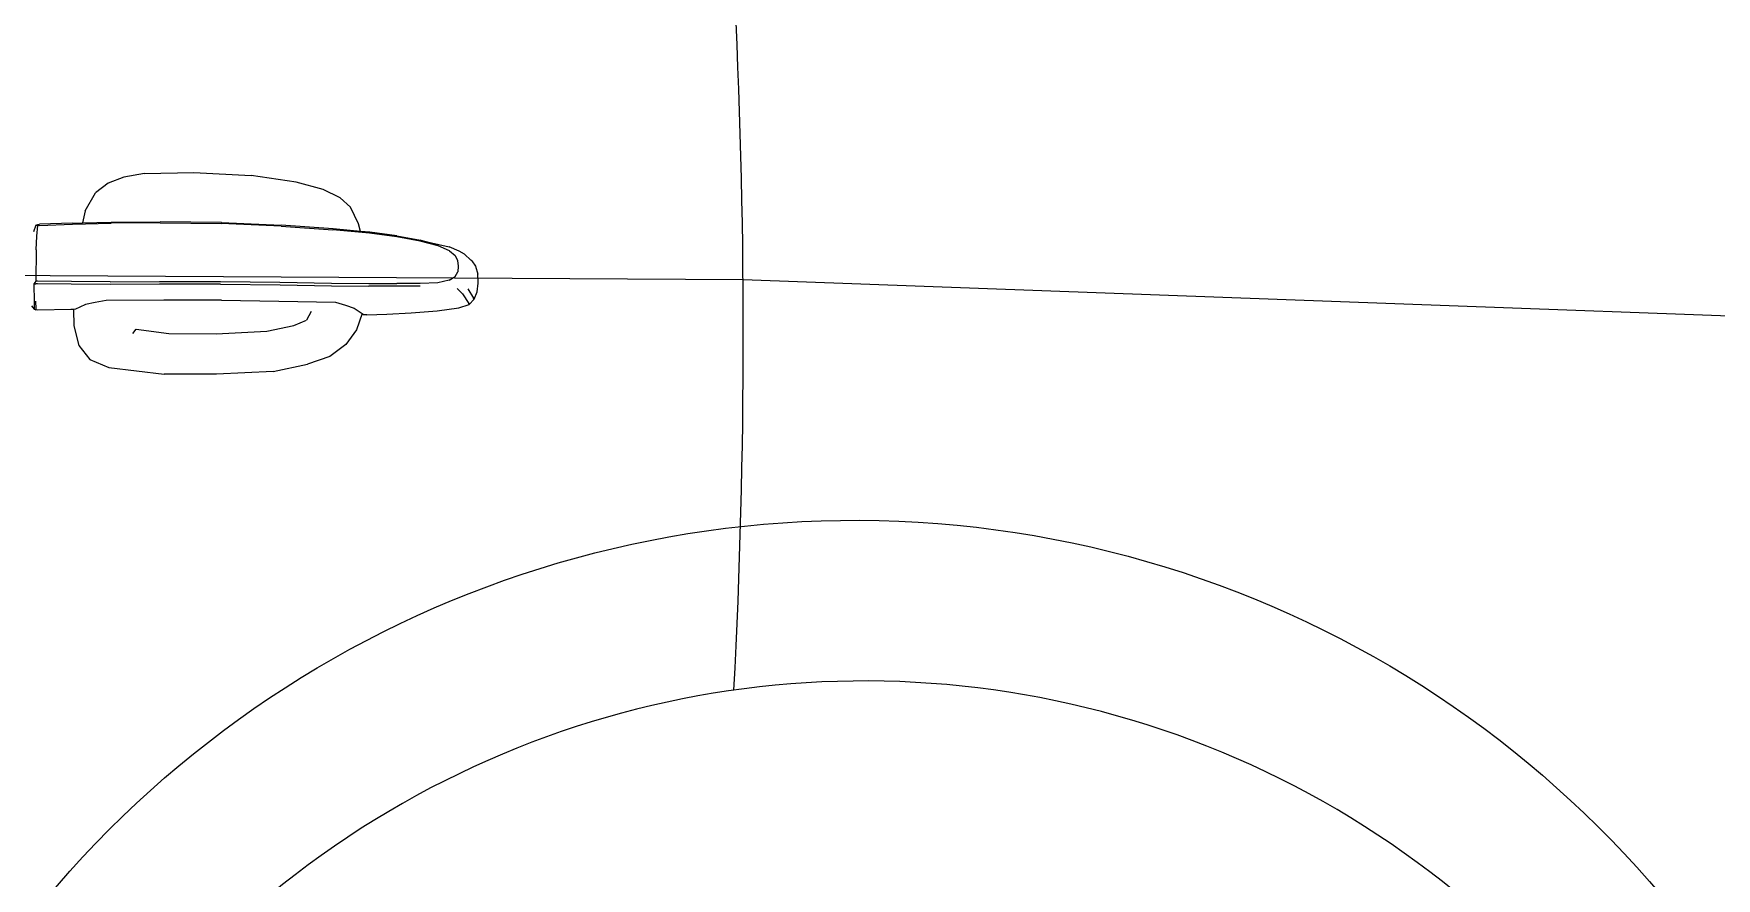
# Model space of a CAD drawing. Header units: millimetres. Extents: x -51 to 151, y -74 to 104.
# Drawn here: x -7.396 to -6.563, y 2.182 to 2.6 of the extents above; entities that cross this region are included whole.
import ezdxf

# ---------------------------------------------------------------- set-up
doc = ezdxf.new("R2010")
doc.units = ezdxf.units.MM
doc.header["$LTSCALE"] = 15
doc.layers.add('251', color=251, linetype='Continuous')

msp = doc.modelspace()

# ---------------------------------------------------------------- linework, layer by layer
at = {"layer": '251', "lineweight": 5}
for p, q in [((-7.35944, 2.52572), (-7.36569, 2.52099)), ((-7.3517, 2.52883), (-7.35944, 2.52572)), ((-7.34148, 2.53055), (-7.3517, 2.52883)), ((-7.34148, 2.53055), (-7.31706, 2.5311)), ((-7.31706, 2.5311), (-7.2886, 2.52961)), ((-7.26626, 2.52634), (-7.2886, 2.52961)), ((-7.25291, 2.52266), (-7.26626, 2.52634)), ((-7.37084, 2.51208), (-7.36569, 2.52099)), ((-7.2445, 2.51851), (-7.25291, 2.52266)), ((-7.23944, 2.51397), (-7.2445, 2.51851)), ((-7.37084, 2.51208), (-7.37207, 2.50607)), ((-7.23544, 2.50561), (-7.23944, 2.51397)), ((-7.39525, 2.50501), (-7.3964, 2.50177)), ((-7.39525, 2.50501), (-7.39428, 2.5054)), ((-7.39525, 2.50501), (-7.39432, 2.50487)), ((-7.39469, 2.49949), (-7.39432, 2.50487)), ((-7.39343, 2.50489), (-7.39432, 2.50487)), ((-7.39428, 2.5054), (-7.39339, 2.50542)), ((-7.39343, 2.50489), (-7.37714, 2.50547)), ((-7.37703, 2.50595), (-7.39339, 2.50542)), ((-7.37714, 2.50547), (-7.35799, 2.50593)), ((-7.37703, 2.50595), (-7.37207, 2.50607)), ((-7.37207, 2.50607), (-7.35789, 2.50642)), ((-7.33372, 2.50618), (-7.35799, 2.50593)), ((-7.35789, 2.50642), (-7.33363, 2.50666)), ((-7.33372, 2.50618), (-7.30344, 2.50589)), ((-7.30337, 2.50636), (-7.33363, 2.50666)), ((-7.27374, 2.50453), (-7.30344, 2.50589)), ((-7.30337, 2.50636), (-7.27369, 2.505)), ((-7.27374, 2.50453), (-7.24807, 2.50271)), ((-7.24799, 2.50317), (-7.27369, 2.505)), ((-7.22993, 2.50102), (-7.24807, 2.50271)), ((-7.23447, 2.50191), (-7.24799, 2.50317)), ((-7.23447, 2.50191), (-7.23544, 2.50561)), ((-7.22987, 2.50148), (-7.23447, 2.50191)), ((-7.2165, 2.49922), (-7.22993, 2.50102)), ((-7.21644, 2.49968), (-7.22987, 2.50148)), ((-7.39503, 2.4927), (-7.39527, 2.47723)), ((-7.39503, 2.4927), (-7.39469, 2.49949)), ((-7.20495, 2.49706), (-7.2165, 2.49922)), ((-7.21644, 2.49968), (-7.20478, 2.49752)), ((-7.19598, 2.49469), (-7.20495, 2.49706)), ((-7.20437, 2.4974), (-7.20478, 2.49752)), ((-7.20437, 2.4974), (-7.19059, 2.49418)), ((-7.19574, 2.4951), (-7.20437, 2.4974)), ((-7.19042, 2.49228), (-7.19598, 2.49469)), ((-7.18553, 2.49207), (-7.19059, 2.49418)), ((-7.19042, 2.49228), (-7.18755, 2.48995)), ((-7.18755, 2.48995), (-7.18633, 2.48745)), ((-7.18633, 2.48745), (-7.18606, 2.48461)), ((-7.18606, 2.48461), (-7.18625, 2.48183)), ((-7.18287, 2.49061), (-7.18553, 2.49207)), ((-7.17975, 2.48766), (-7.18287, 2.49061)), ((-7.17933, 2.48726), (-7.17975, 2.48766)), ((-7.17933, 2.48726), (-7.17741, 2.48467)), ((-7.17741, 2.48467), (-7.17636, 2.48078)), ((-7.39624, 2.47595), (-7.39628, 2.47513)), ((-7.39527, 2.47723), (-7.39624, 2.47595)), ((-7.39624, 2.47595), (-7.39531, 2.4759)), ((-7.39451, 2.47593), (-7.39531, 2.4759)), ((-7.39437, 2.47722), (-7.39527, 2.47723)), ((-7.37769, 2.47573), (-7.39451, 2.47593)), ((-7.37766, 2.47707), (-7.39437, 2.47722)), ((-7.35839, 2.47567), (-7.37769, 2.47573)), ((-7.35839, 2.477), (-7.37766, 2.47707)), ((-7.35839, 2.477), (-7.33398, 2.47713)), ((-7.33399, 2.47581), (-7.35839, 2.47567)), ((-7.30377, 2.47584), (-7.33399, 2.47581)), ((-7.33398, 2.47713), (-7.30376, 2.47715)), ((-7.30377, 2.47584), (-7.27429, 2.47541)), ((-7.30376, 2.47715), (-7.27431, 2.47671)), ((-7.27431, 2.47671), (-7.24878, 2.47627)), ((-7.24878, 2.47627), (-7.23028, 2.47617)), ((-7.23028, 2.47617), (-7.21646, 2.47619)), ((-7.20491, 2.47613), (-7.21646, 2.47619)), ((-7.1961, 2.47651), (-7.20491, 2.47613)), ((-7.19053, 2.4777), (-7.1961, 2.47651)), ((-7.19053, 2.4777), (-7.18754, 2.47953)), ((-7.18754, 2.47953), (-7.18625, 2.48183)), ((-7.17667, 2.47197), (-7.1761, 2.4763)), ((-7.1761, 2.4763), (-7.17636, 2.48078)), ((-7.39628, 2.47513), (-7.39612, 2.46785)), ((-7.39612, 2.46785), (-7.39609, 2.46389)), ((-7.39535, 2.46743), (-7.39527, 2.46357)), ((-7.36046, 2.46771), (-7.3659, 2.46676)), ((-7.33181, 2.46788), (-7.36046, 2.46771)), ((-7.30326, 2.46784), (-7.33181, 2.46788)), ((-7.30326, 2.46784), (-7.27496, 2.46742)), ((-7.27496, 2.46742), (-7.24681, 2.46681)), ((-7.27429, 2.47541), (-7.24877, 2.47494)), ((-7.24877, 2.47494), (-7.23023, 2.47481)), ((-7.21642, 2.47484), (-7.23023, 2.47481)), ((-7.20483, 2.47479), (-7.21642, 2.47484)), ((-7.18659, 2.4736), (-7.18389, 2.47097)), ((-7.18389, 2.47097), (-7.18082, 2.46624)), ((-7.18127, 2.47341), (-7.1784, 2.46881)), ((-7.18052, 2.46579), (-7.1781, 2.46832)), ((-7.1781, 2.46832), (-7.1784, 2.46881)), ((-7.1781, 2.46832), (-7.17667, 2.47197)), ((-7.39736, 2.46498), (-7.39607, 2.46337)), ((-7.39609, 2.46389), (-7.39607, 2.46337)), ((-7.39607, 2.46337), (-7.39528, 2.46304)), ((-7.39527, 2.46357), (-7.39528, 2.46304)), ((-7.39434, 2.46298), (-7.39528, 2.46304)), ((-7.37786, 2.46316), (-7.39434, 2.46298)), ((-7.37652, 2.46321), (-7.37786, 2.46316)), ((-7.3763, 2.46322), (-7.37652, 2.46321)), ((-7.37652, 2.46321), (-7.37639, 2.4551)), ((-7.37569, 2.46348), (-7.3763, 2.46322)), ((-7.37351, 2.46443), (-7.37569, 2.46348)), ((-7.37066, 2.46564), (-7.37351, 2.46443)), ((-7.3659, 2.46676), (-7.37066, 2.46564)), ((-7.25884, 2.46228), (-7.26121, 2.45795)), ((-7.24681, 2.46681), (-7.24191, 2.46544)), ((-7.24191, 2.46544), (-7.23765, 2.46394)), ((-7.23765, 2.46394), (-7.23366, 2.46123)), ((-7.23366, 2.46123), (-7.23638, 2.45309)), ((-7.23366, 2.46123), (-7.23313, 2.46087)), ((-7.23313, 2.46087), (-7.23268, 2.46057)), ((-7.23132, 2.46059), (-7.23268, 2.46057)), ((-7.23132, 2.46059), (-7.22132, 2.46094)), ((-7.22132, 2.46094), (-7.20926, 2.46156)), ((-7.20926, 2.46156), (-7.1964, 2.46259)), ((-7.1964, 2.46259), (-7.18579, 2.46399)), ((-7.18579, 2.46399), (-7.18052, 2.46579)), ((-7.18052, 2.46579), (-7.18082, 2.46624)), ((-7.37639, 2.4551), (-7.37393, 2.44544)), ((-7.34722, 2.45134), (-7.34549, 2.45355)), ((-7.34549, 2.45355), (-7.32941, 2.45129)), ((-7.32941, 2.45129), (-7.30588, 2.45121)), ((-7.30588, 2.45121), (-7.28076, 2.45245)), ((-7.28076, 2.45245), (-7.26746, 2.45537)), ((-7.26746, 2.45537), (-7.26121, 2.45795)), ((-7.23638, 2.45309), (-7.24168, 2.44595)), ((-7.37393, 2.44544), (-7.36859, 2.43844)), ((-7.24168, 2.44595), (-7.24954, 2.43999)), ((-7.36859, 2.43844), (-7.35902, 2.4345)), ((-7.35902, 2.4345), (-7.33162, 2.43124)), ((-7.27768, 2.43255), (-7.26072, 2.43625)), ((-7.24954, 2.43999), (-7.26072, 2.43625)), ((-7.30579, 2.43116), (-7.33162, 2.43124)), ((-7.27768, 2.43255), (-7.30579, 2.43116))]:
    msp.add_line(p, q, dxfattribs=at)
for points in [[(-7.8174, 3.20511, -0.016979), (-6.44532, 3.1559, -0.007164), (-6.39595, 3.1008, 0.152641), (-6.41518, 3.08871, -0.043639), (-6.08502, 2.62617, -0.23675), (-6.01377, 2.46216, -0.05669), (-6.02227, 2.19423, 0.077882), (-5.94264, 2.17873, -0.163522), (-5.9817, 1.93688, -0.030112), (-6.5225, 1.82091, 1.055419), (-7.44401, 1.76337, -0.375067), (-7.50096, 1.74899, 0.127865), (-7.52742, 1.77544, -0.000326), (-7.8174, 1.7738, -0.000326)], [(-7.44954, 2.08375, -0.652523), (-6.49632, 2.00881, 0.329391), (-6.451, 1.99448, 0.044283), (-6.01591, 2.08172, 0.31699), (-5.97788, 2.18242, 36.745133)]]:
    msp.add_lwpolyline(points, format="xyb", dxfattribs=at)
msp.add_lwpolyline([(-7.8174, 2.48258), (-7.04491, 2.47809), (-6.19308, 2.44677), (-6.18231, 2.4692), (-6.01358, 2.46646)], dxfattribs=at)
msp.add_arc((-10.36198, 2.45074), 3.31718, 356.9595, 3.05146, dxfattribs=at)

doc.saveas('drawing.dxf')
